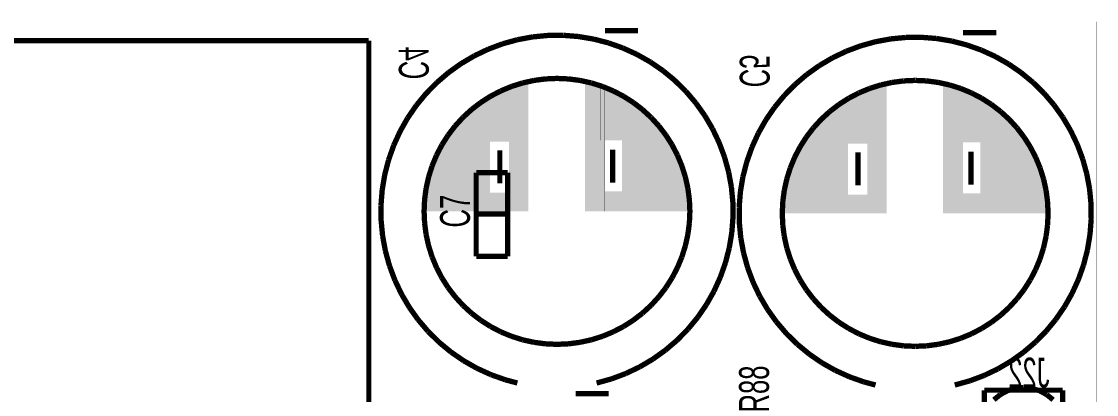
# Model space of a CAD drawing. Extents: x 0 to 105, y 0 to 80.
# Drawn here: x 63.91 to 105, y 65.75 to 80 of the extents above; entities that cross this region are included whole.
import ezdxf
from ezdxf.enums import TextEntityAlignment as Align

# ---------------------------------------------------------------- set-up
doc = ezdxf.new("R2010")
doc.units = 0
for name, color, linetype in [('BOARD_OUTLINE', 2, 'CONTINUOUS'), ('SILKSCREEN_BOTTOM', 6, 'CONTINUOUS'), ('SILKSCREEN_TOP', 4, 'CONTINUOUS')]:
    doc.layers.add(name, color=color, linetype=linetype)

msp = doc.modelspace()

# ---------------------------------------------------------------- linework, layer by layer
at = {"layer": 'BOARD_OUTLINE', "color": 2, "const_width": 0.000001}
for points in [[(105, 80), (0, 80)], [(105, 0), (105, 80)]]:
    msp.add_lwpolyline(points, dxfattribs=at)
at = {"layer": 'SILKSCREEN_BOTTOM', "color": 6}
for points, const_width in [([(87.4776, 79.6544), (86.2076, 79.6544)], 0.2032), ([(57.5862, 79.269), (77.1862, 79.269)], 0.2032), ([(77.1862, 63.119), (77.1862, 79.269)], 0.2), ([(82.864654, 79.304083), (82.298806, 79.14716)], 0.2032), ([(83.442025, 79.411093), (82.864654, 79.304083)], 0.2032), ([(84.026526, 79.467374), (83.442025, 79.411093)], 0.2032), ([(84.613707, 79.472498), (84.026526, 79.467374)], 0.2032), ([(85.199101, 79.426427), (84.613707, 79.472498)], 0.2032), ([(85.778252, 79.32951), (85.199101, 79.426427)], 0.2032), ([(86.346753, 79.182486), (85.778252, 79.32951)], 0.2032), ([(96.555254, 79.227883), (95.989406, 79.07096)], 0.2032), ([(97.132625, 79.334893), (96.555254, 79.227883)], 0.2032), ([(97.717126, 79.391174), (97.132625, 79.334893)], 0.2032), ([(98.304307, 79.396298), (97.717126, 79.391174)], 0.2032), ([(98.889701, 79.350227), (98.304307, 79.396298)], 0.2032), ([(99.468852, 79.25331), (98.889701, 79.350227)], 0.2032), ([(100.037353, 79.106286), (99.468852, 79.25331)], 0.2032), ([(101.1682, 79.5782), (99.8982, 79.5782)], 0.2032), ([(81.748788, 78.941516), (81.218786, 78.688719)], 0.2032), ([(82.298806, 79.14716), (81.748788, 78.941516)], 0.2032), ([(86.900276, 78.986473), (86.346753, 79.182486)], 0.2032), ([(87.434609, 78.742964), (86.900276, 78.986473)], 0.2032), ([(95.439388, 78.865316), (94.909386, 78.612519)], 0.2032), ([(95.989406, 79.07096), (95.439388, 78.865316)], 0.2032), ([(100.590876, 78.910273), (100.037353, 79.106286)], 0.2032), ([(101.125209, 78.666764), (100.590876, 78.910273)], 0.2032), ([(80.712834, 78.39069), (80.234782, 78.049699)], 0.2032), ([(81.218786, 78.688719), (80.712834, 78.39069)], 0.2032), ([(87.945685, 78.453811), (87.434609, 78.742964)], 0.2032), ([(88.429615, 78.121215), (87.945685, 78.453811)], 0.2032), ([(94.909386, 78.612519), (94.403434, 78.31449)], 0.2032), ([(101.636285, 78.377611), (101.125209, 78.666764)], 0.2032), ([(80.234782, 78.049699), (79.788269, 77.66834)], 0.2032), ([(88.882716, 77.747707), (88.429615, 78.121215)], 0.2032), ([(93.925382, 77.973499), (93.478869, 77.59214)], 0.2032), ([(94.403434, 78.31449), (93.925382, 77.973499)], 0.2032), ([(102.120215, 78.045015), (101.636285, 78.377611)], 0.2032), ([(102.573316, 77.671507), (102.120215, 78.045015)], 0.2032), ([(79.788269, 77.66834), (79.376692, 77.249516)], 0.2032), ([(83.063999, 77.652502), (82.641338, 77.519237)], 0.2032), ([(82.55, 77.4192), (83.2866, 77.724)], 0.00127), ([(82.55, 77.4192), (83.2866, 77.724)], 0.00127), ([(82.55, 77.4192), (83.2866, 77.724)], 0.00127), ([(83.496667, 77.748422), (83.063999, 77.652502)], 0.2032), ([(83.2866, 77.724), (83.2866, 72.7456)], 0.00127), ([(83.2866, 77.724), (83.2866, 73.4568)], 0.00127), ([(83.2866, 77.724), (83.2866, 73.4568)], 0.00127), ([(83.936048, 77.806268), (83.496667, 77.748422)], 0.2032), ([(84.3788, 77.825599), (83.936048, 77.806268)], 0.2032), ([(84.821551, 77.806268), (84.3788, 77.825599)], 0.2032), ([(84.3788, 77.825599), (84.3788, 77.825599)], 0.2032), ([(85.260932, 77.748422), (84.821551, 77.806268)], 0.2032), ([(85.6936, 77.652502), (85.260932, 77.748422)], 0.2032), ([(85.4456, 72.7456), (85.4456, 77.6732)], 0.00127), ([(85.4456, 77.6732), (86.2076, 77.47)], 0.00127), ([(85.4456, 72.7456), (85.4456, 77.6732)], 0.00127), ([(85.4456, 77.6732), (86.2076, 77.47)], 0.00127), ([(85.4456, 72.7456), (85.4456, 77.6732)], 0.00127), ([(85.4456, 77.6732), (86.2076, 77.47)], 0.00127), ([(86.116261, 77.519237), (85.6936, 77.652502)], 0.2032), ([(89.30154, 77.33613), (88.882716, 77.747707)], 0.2032), ([(93.478869, 77.59214), (93.067292, 77.173316)], 0.2032), ([(96.754599, 77.576302), (96.331938, 77.443037)], 0.2032), ([(97.187267, 77.672222), (96.754599, 77.576302)], 0.2032), ([(97.626648, 77.730068), (97.187267, 77.672222)], 0.2032), ([(98.0694, 77.749399), (97.626648, 77.730068)], 0.2032), ([(98.512151, 77.730068), (98.0694, 77.749399)], 0.2032), ([(98.0694, 77.749399), (98.0694, 77.749399)], 0.2032), ([(98.951532, 77.672222), (98.512151, 77.730068)], 0.2032), ([(99.3842, 77.576302), (98.951532, 77.672222)], 0.2032), ([(99.806861, 77.443037), (99.3842, 77.576302)], 0.2032), ([(102.99214, 77.25993), (102.573316, 77.671507)], 0.2032), ([(79.376692, 77.249516), (79.003184, 76.796415)], 0.2032), ([(81.661, 77.0382), (82.6262, 77.4954)], 0.00127), ([(81.661, 77.0382), (82.6262, 77.4954)], 0.00127), ([(81.661, 77.0382), (82.6262, 77.4954)], 0.00127), ([(82.231899, 77.349642), (81.8388, 77.145008)], 0.2032), ([(82.641338, 77.519237), (82.231899, 77.349642)], 0.2032), ([(82.55, 73.4568), (82.55, 77.4192)], 0.00127), ([(82.55, 73.4568), (82.55, 77.4192)], 0.00127), ([(82.55, 73.4568), (82.55, 77.4192)], 0.00127), ([(82.6262, 77.4954), (82.6262, 75.4126)], 0.00127), ([(82.6262, 77.4954), (82.6262, 75.4126)], 0.00127), ([(82.6262, 77.4954), (82.6262, 75.4126)], 0.00127), ([(86.5257, 77.349642), (86.116261, 77.519237)], 0.2032), ([(86.0552, 75.4634), (86.0552, 77.5208)], 0.00127), ([(86.0552, 77.5208), (86.9442, 77.1144)], 0.00127), ([(86.0552, 75.4634), (86.0552, 77.5208)], 0.00127), ([(86.0552, 77.5208), (86.9442, 77.1144)], 0.00127), ([(86.0552, 75.4634), (86.0552, 77.5208)], 0.00127), ([(86.0552, 77.5208), (86.9442, 77.1144)], 0.00127), ([(86.2076, 77.47), (86.2076, 73.5076)], 0.00127), ([(86.2076, 77.47), (86.2076, 72.7456)], 0.00127), ([(86.2076, 77.47), (86.2076, 72.7456)], 0.00127), ([(86.918799, 77.145008), (86.5257, 77.349642)], 0.2032), ([(89.682899, 76.889617), (89.30154, 77.33613)], 0.2032), ([(93.067292, 77.173316), (92.693784, 76.720215)], 0.2032), ([(95.3516, 76.962), (96.3168, 77.4192)], 0.00127), ([(95.3516, 76.962), (96.3168, 77.4192)], 0.00127), ([(95.3516, 76.962), (96.3168, 77.4192)], 0.00127), ([(95.922499, 77.273442), (95.5294, 77.068808)], 0.2032), ([(96.331938, 77.443037), (95.922499, 77.273442)], 0.2032), ([(96.2406, 77.343), (96.9772, 77.6478)], 0.00127), ([(96.2406, 77.343), (96.9772, 77.6478)], 0.00127), ([(96.2406, 77.343), (96.9772, 77.6478)], 0.00127), ([(96.2406, 73.3806), (96.2406, 77.343)], 0.00127), ([(96.2406, 73.3806), (96.2406, 77.343)], 0.00127), ([(96.2406, 73.3806), (96.2406, 77.343)], 0.00127), ([(96.3168, 77.4192), (96.3168, 75.3364)], 0.00127), ([(96.3168, 77.4192), (96.3168, 75.3364)], 0.00127), ([(96.3168, 77.4192), (96.3168, 75.3364)], 0.00127), ([(96.9772, 77.6478), (96.9772, 72.6694)], 0.00127), ([(96.9772, 77.6478), (96.9772, 73.3806)], 0.00127), ([(96.9772, 77.6478), (96.9772, 73.3806)], 0.00127), ([(99.1362, 72.6694), (99.1362, 77.597)], 0.00127), ([(99.1362, 77.597), (99.8982, 77.3938)], 0.00127), ([(99.1362, 72.6694), (99.1362, 77.597)], 0.00127), ([(99.1362, 77.597), (99.8982, 77.3938)], 0.00127), ([(99.1362, 72.6694), (99.1362, 77.597)], 0.00127), ([(99.1362, 77.597), (99.8982, 77.3938)], 0.00127), ([(100.2163, 77.273442), (99.806861, 77.443037)], 0.2032), ([(99.7458, 75.3872), (99.7458, 77.4446)], 0.00127), ([(99.7458, 77.4446), (100.6348, 77.0382)], 0.00127), ([(99.7458, 75.3872), (99.7458, 77.4446)], 0.00127), ([(99.7458, 77.4446), (100.6348, 77.0382)], 0.00127), ([(99.7458, 75.3872), (99.7458, 77.4446)], 0.00127), ([(99.7458, 77.4446), (100.6348, 77.0382)], 0.00127), ([(99.8982, 77.3938), (99.8982, 73.4314)], 0.00127), ([(99.8982, 77.3938), (99.8982, 72.6694)], 0.00127), ([(99.8982, 77.3938), (99.8982, 72.6694)], 0.00127), ([(100.609399, 77.068808), (100.2163, 77.273442)], 0.2032), ([(103.373499, 76.813417), (102.99214, 77.25993)], 0.2032), ([(79.003184, 76.796415), (78.670588, 76.312485)], 0.2032), ([(80.6704, 76.1492), (81.8134, 77.1652)], 0.00127), ([(80.6704, 76.1492), (81.8134, 77.1652)], 0.00127), ([(80.6704, 76.1492), (81.8134, 77.1652)], 0.00127), ([(81.465032, 76.906891), (81.113439, 76.637105)], 0.2032), ([(81.8388, 77.145008), (81.465032, 76.906891)], 0.2032), ([(81.661, 75.4126), (81.661, 77.0382)], 0.00127), ([(81.661, 75.4126), (81.661, 77.0382)], 0.00127), ([(81.661, 75.4126), (81.661, 77.0382)], 0.00127), ([(81.8134, 77.1652), (81.8134, 72.7456)], 0.00127), ([(81.8134, 77.1652), (81.8134, 72.7456)], 0.00127), ([(81.8134, 77.1652), (81.8134, 72.7456)], 0.00127), ([(87.292567, 76.906891), (86.918799, 77.145008)], 0.2032), ([(86.868, 72.7456), (86.868, 77.1652)], 0.00127), ([(86.868, 77.1652), (88.2396, 76.0984)], 0.00127), ([(86.868, 72.7456), (86.868, 77.1652)], 0.00127), ([(86.868, 77.1652), (88.2396, 76.0984)], 0.00127), ([(86.868, 72.7456), (86.868, 77.1652)], 0.00127), ([(86.868, 77.1652), (88.2396, 76.0984)], 0.00127), ([(86.9442, 77.1144), (86.9442, 75.4634)], 0.00127), ([(86.9442, 77.1144), (86.9442, 75.4634)], 0.00127), ([(86.9442, 77.1144), (86.9442, 75.4634)], 0.00127), ([(87.64416, 76.637105), (87.292567, 76.906891)], 0.2032), ([(90.02389, 76.411565), (89.682899, 76.889617)], 0.2032), ([(94.361, 76.073), (95.504, 77.089)], 0.00127), ([(94.361, 76.073), (95.504, 77.089)], 0.00127), ([(94.361, 76.073), (95.504, 77.089)], 0.00127), ([(95.155632, 76.830691), (94.804039, 76.560905)], 0.2032), ([(95.5294, 77.068808), (95.155632, 76.830691)], 0.2032), ([(95.3516, 75.3364), (95.3516, 76.962)], 0.00127), ([(95.3516, 75.3364), (95.3516, 76.962)], 0.00127), ([(95.3516, 75.3364), (95.3516, 76.962)], 0.00127), ([(95.504, 77.089), (95.504, 72.6694)], 0.00127), ([(95.504, 77.089), (95.504, 72.6694)], 0.00127), ([(95.504, 77.089), (95.504, 72.6694)], 0.00127), ([(100.983167, 76.830691), (100.609399, 77.068808)], 0.2032), ([(100.5586, 72.6694), (100.5586, 77.089)], 0.00127), ([(100.5586, 77.089), (101.9302, 76.0222)], 0.00127), ([(100.5586, 72.6694), (100.5586, 77.089)], 0.00127), ([(100.5586, 77.089), (101.9302, 76.0222)], 0.00127), ([(100.5586, 72.6694), (100.5586, 77.089)], 0.00127), ([(100.5586, 77.089), (101.9302, 76.0222)], 0.00127), ([(100.6348, 77.0382), (100.6348, 75.3872)], 0.00127), ([(100.6348, 77.0382), (100.6348, 75.3872)], 0.00127), ([(100.6348, 77.0382), (100.6348, 75.3872)], 0.00127), ([(101.33476, 76.560905), (100.983167, 76.830691)], 0.2032), ([(103.71449, 76.335365), (103.373499, 76.813417)], 0.2032), ([(80.786698, 76.337701), (80.487294, 76.01096)], 0.2032), ([(81.113439, 76.637105), (80.786698, 76.337701)], 0.2032), ([(87.970901, 76.337701), (87.64416, 76.637105)], 0.2032), ([(88.270305, 76.01096), (87.970901, 76.337701)], 0.2032), ([(90.321919, 75.905613), (90.02389, 76.411565)], 0.2032), ([(92.693784, 76.720215), (92.361188, 76.236285)], 0.2032), ([(94.804039, 76.560905), (94.477298, 76.261501)], 0.2032), ([(101.661501, 76.261501), (101.33476, 76.560905)], 0.2032), ([(104.012519, 75.829413), (103.71449, 76.335365)], 0.2032), ([(78.670588, 76.312485), (78.381435, 75.801409)], 0.2032), ([(79.9592, 75.2094), (80.6704, 76.1492)], 0.00127), ([(79.9592, 75.2094), (80.6704, 76.1492)], 0.00127), ([(79.9592, 75.2094), (80.6704, 76.1492)], 0.00127), ([(80.487294, 76.01096), (80.217508, 75.659367)], 0.2032), ([(88.540091, 75.659367), (88.270305, 76.01096)], 0.2032), ([(88.2396, 76.0984), (89.154, 74.5236)], 0.00127), ([(88.2396, 76.0984), (89.154, 74.5236)], 0.00127), ([(88.2396, 76.0984), (89.154, 74.5236)], 0.00127), ([(92.361188, 76.236285), (92.072035, 75.725209)], 0.2032), ([(93.6498, 75.1332), (94.361, 76.073)], 0.00127), ([(93.6498, 75.1332), (94.361, 76.073)], 0.00127), ([(93.6498, 75.1332), (94.361, 76.073)], 0.00127), ([(94.177894, 75.93476), (93.908108, 75.583167)], 0.2032), ([(94.477298, 76.261501), (94.177894, 75.93476)], 0.2032), ([(101.960905, 75.93476), (101.661501, 76.261501)], 0.2032), ([(102.230691, 75.583167), (101.960905, 75.93476)], 0.2032), ([(101.9302, 76.0222), (102.8446, 74.4474)], 0.00127), ([(101.9302, 76.0222), (102.8446, 74.4474)], 0.00127), ([(101.9302, 76.0222), (102.8446, 74.4474)], 0.00127), ([(78.381435, 75.801409), (78.137926, 75.267076)], 0.2032), ([(80.217508, 75.659367), (79.979391, 75.285599)], 0.2032), ([(88.778208, 75.285599), (88.540091, 75.659367)], 0.2032), ([(90.574716, 75.375611), (90.321919, 75.905613)], 0.2032), ([(92.072035, 75.725209), (91.828526, 75.190876)], 0.2032), ([(93.908108, 75.583167), (93.669991, 75.209399)], 0.2032), ([(102.468808, 75.209399), (102.230691, 75.583167)], 0.2032), ([(104.265316, 75.299411), (104.012519, 75.829413)], 0.2032), ([(78.137926, 75.267076), (77.941913, 74.713553)], 0.2032), ([(79.502, 74.2442), (79.9592, 75.2094)], 0.00127), ([(79.502, 74.2442), (79.9592, 75.2094)], 0.00127), ([(79.502, 74.2442), (79.9592, 75.2094)], 0.00127), ([(79.979391, 75.285599), (79.774757, 74.8925)], 0.2032), ([(82.6262, 75.4126), (81.661, 75.4126)], 0.00127), ([(82.6262, 75.4126), (81.661, 75.4126)], 0.00127), ([(82.6262, 75.4126), (81.661, 75.4126)], 0.00127), ([(86.9442, 75.4634), (86.0552, 75.4634)], 0.00127), ([(86.9442, 75.4634), (86.0552, 75.4634)], 0.00127), ([(86.9442, 75.4634), (86.0552, 75.4634)], 0.00127), ([(86.5124, 75.1078), (86.5124, 73.8378)], 0.2032), ([(88.982842, 74.8925), (88.778208, 75.285599)], 0.2032), ([(90.78036, 74.825593), (90.574716, 75.375611)], 0.2032), ([(91.828526, 75.190876), (91.632513, 74.637353)], 0.2032), ([(93.669991, 75.209399), (93.465357, 74.8163)], 0.2032), ([(96.3168, 75.3364), (95.3516, 75.3364)], 0.00127), ([(96.3168, 75.3364), (95.3516, 75.3364)], 0.00127), ([(96.3168, 75.3364), (95.3516, 75.3364)], 0.00127), ([(100.6348, 75.3872), (99.7458, 75.3872)], 0.00127), ([(100.6348, 75.3872), (99.7458, 75.3872)], 0.00127), ([(100.6348, 75.3872), (99.7458, 75.3872)], 0.00127), ([(102.673442, 74.8163), (102.468808, 75.209399)], 0.2032), ([(104.47096, 74.749393), (104.265316, 75.299411)], 0.2032), ([(77.941913, 74.713553), (77.794889, 74.145052)], 0.2032), ([(79.774757, 74.8925), (79.605162, 74.483061)], 0.2032), ([(82.1944, 75.0824), (82.1944, 73.8124)], 0.2032), ([(89.152437, 74.483061), (88.982842, 74.8925)], 0.2032), ([(90.937283, 74.259745), (90.78036, 74.825593)], 0.2032), ([(93.1926, 74.168), (93.6498, 75.1332)], 0.00127), ([(93.1926, 74.168), (93.6498, 75.1332)], 0.00127), ([(93.1926, 74.168), (93.6498, 75.1332)], 0.00127), ([(93.465357, 74.8163), (93.295762, 74.406861)], 0.2032), ([(95.885, 75.0062), (95.885, 73.7362)], 0.2032), ([(100.203, 75.0316), (100.203, 73.7616)], 0.2032), ([(102.843037, 74.406861), (102.673442, 74.8163)], 0.2032), ([(104.627883, 74.183545), (104.47096, 74.749393)], 0.2032), ([(79.605162, 74.483061), (79.471897, 74.0604)], 0.2032), ([(89.285702, 74.0604), (89.152437, 74.483061)], 0.2032), ([(89.154, 74.5236), (89.3826, 73.4568)], 0.00127), ([(89.154, 74.5236), (89.3826, 73.4568)], 0.00127), ([(89.154, 74.5236), (89.3826, 73.4568)], 0.00127), ([(91.632513, 74.637353), (91.485489, 74.068852)], 0.2032), ([(93.295762, 74.406861), (93.162497, 73.9842)], 0.2032), ([(102.976302, 73.9842), (102.843037, 74.406861)], 0.2032), ([(102.8446, 74.4474), (103.0732, 73.3806)], 0.00127), ([(102.8446, 74.4474), (103.0732, 73.3806)], 0.00127), ([(102.8446, 74.4474), (103.0732, 73.3806)], 0.00127), ([(77.794889, 74.145052), (77.697972, 73.565901)], 0.2032), ([(79.471897, 74.0604), (79.375977, 73.627732)], 0.2032), ([(79.2988, 72.7456), (79.502, 74.2442)], 0.00127), ([(79.2988, 72.7456), (79.502, 74.2442)], 0.00127), ([(79.2988, 72.7456), (79.502, 74.2442)], 0.00127), ([(89.381622, 73.627732), (89.285702, 74.0604)], 0.2032), ([(91.044293, 73.682374), (90.937283, 74.259745)], 0.2032), ([(91.485489, 74.068852), (91.388572, 73.489701)], 0.2032), ([(93.162497, 73.9842), (93.066577, 73.551532)], 0.2032), ([(92.9894, 72.6694), (93.1926, 74.168)], 0.00127), ([(92.9894, 72.6694), (93.1926, 74.168)], 0.00127), ([(92.9894, 72.6694), (93.1926, 74.168)], 0.00127), ([(103.072222, 73.551532), (102.976302, 73.9842)], 0.2032), ([(104.734893, 73.606174), (104.627883, 74.183545)], 0.2032), ([(77.697972, 73.565901), (77.651901, 72.980507)], 0.2032), ([(79.375977, 73.627732), (79.318131, 73.188351)], 0.2032), ([(89.439468, 73.188351), (89.381622, 73.627732)], 0.2032), ([(91.100574, 73.097873), (91.044293, 73.682374)], 0.2032), ([(91.388572, 73.489701), (91.342501, 72.904307)], 0.2032), ([(93.066577, 73.551532), (93.008731, 73.112151)], 0.2032), ([(103.130068, 73.112151), (103.072222, 73.551532)], 0.2032), ([(104.791174, 73.021673), (104.734893, 73.606174)], 0.2032), ([(79.318131, 73.188351), (79.298801, 72.7456)], 0.2032), ([(81.7626, 72.7456), (81.7626, 73.4568)], 0.00127), ([(81.7626, 73.4568), (82.55, 73.4568)], 0.00127), ([(81.7626, 72.7456), (81.7626, 73.4568)], 0.00127), ([(81.7626, 73.4568), (83.2866, 73.4568)], 0.00127), ([(81.7626, 72.7456), (81.7626, 73.4568)], 0.00127), ([(81.7626, 73.4568), (83.2866, 73.4568)], 0.00127), ([(83.2866, 73.4568), (82.55, 73.4568)], 0.00127), ([(83.2866, 73.4568), (82.55, 73.4568)], 0.00127), ([(83.2866, 73.4568), (83.2866, 72.7456)], 0.00127), ([(83.2866, 73.4568), (83.2866, 72.7456)], 0.00127), ([(86.2076, 73.5076), (86.9442, 73.5076)], 0.00127), ([(86.2076, 72.7456), (86.2076, 73.5076)], 0.00127), ([(86.2076, 73.5076), (86.9442, 73.5076)], 0.00127), ([(86.2076, 72.7456), (86.2076, 73.5076)], 0.00127), ([(86.2076, 73.5076), (86.9442, 73.5076)], 0.00127), ([(86.9442, 73.5076), (86.9442, 72.7456)], 0.00127), ([(86.9442, 73.5076), (86.9442, 72.7456)], 0.00127), ([(86.9442, 73.5076), (86.9442, 72.7456)], 0.00127), ([(89.458799, 72.745599), (89.439468, 73.188351)], 0.2032), ([(89.3826, 73.4568), (89.4588, 72.7456)], 0.00127), ([(89.3826, 73.4568), (89.4588, 72.7456)], 0.00127), ([(89.3826, 73.4568), (89.4588, 72.7456)], 0.00127), ([(91.105698, 72.510692), (91.100574, 73.097873)], 0.2032), ([(93.008731, 73.112151), (92.989401, 72.6694)], 0.2032), ([(95.4532, 72.6694), (95.4532, 73.3806)], 0.00127), ([(95.4532, 73.3806), (96.2406, 73.3806)], 0.00127), ([(95.4532, 72.6694), (95.4532, 73.3806)], 0.00127), ([(95.4532, 73.3806), (96.9772, 73.3806)], 0.00127), ([(95.4532, 72.6694), (95.4532, 73.3806)], 0.00127), ([(95.4532, 73.3806), (96.9772, 73.3806)], 0.00127), ([(96.9772, 73.3806), (96.2406, 73.3806)], 0.00127), ([(96.9772, 73.3806), (96.2406, 73.3806)], 0.00127), ([(96.9772, 73.3806), (96.9772, 72.6694)], 0.00127), ([(96.9772, 73.3806), (96.9772, 72.6694)], 0.00127), ([(99.8982, 73.4314), (100.6348, 73.4314)], 0.00127), ([(99.8982, 72.6694), (99.8982, 73.4314)], 0.00127), ([(99.8982, 73.4314), (100.6348, 73.4314)], 0.00127), ([(99.8982, 72.6694), (99.8982, 73.4314)], 0.00127), ([(99.8982, 73.4314), (100.6348, 73.4314)], 0.00127), ([(100.6348, 73.4314), (100.6348, 72.6694)], 0.00127), ([(100.6348, 73.4314), (100.6348, 72.6694)], 0.00127), ([(100.6348, 73.4314), (100.6348, 72.6694)], 0.00127), ([(103.149399, 72.669399), (103.130068, 73.112151)], 0.2032), ([(103.0732, 73.3806), (103.1494, 72.6694)], 0.00127), ([(103.0732, 73.3806), (103.1494, 72.6694)], 0.00127), ([(103.0732, 73.3806), (103.1494, 72.6694)], 0.00127), ([(77.651901, 72.980507), (77.657025, 72.393326)], 0.2032), ([(79.298801, 72.7456), (79.318131, 72.302848)], 0.2032), ([(81.8134, 72.7456), (79.2988, 72.7456)], 0.00127), ([(81.8134, 72.7456), (79.2988, 72.7456)], 0.00127), ([(81.8134, 72.7456), (79.2988, 72.7456)], 0.00127), ([(83.2866, 72.7456), (81.7626, 72.7456)], 0.00127), ([(83.2866, 72.7456), (81.7626, 72.7456)], 0.00127), ([(83.2866, 72.7456), (81.7626, 72.7456)], 0.00127), ([(86.9442, 72.7456), (85.4456, 72.7456)], 0.00127), ([(86.2076, 72.7456), (85.4456, 72.7456)], 0.00127), ([(86.2076, 72.7456), (85.4456, 72.7456)], 0.00127), ([(86.9442, 72.7456), (86.2076, 72.7456)], 0.00127), ([(86.9442, 72.7456), (86.2076, 72.7456)], 0.00127), ([(89.4588, 72.7456), (86.868, 72.7456)], 0.00127), ([(89.4588, 72.7456), (86.868, 72.7456)], 0.00127), ([(89.4588, 72.7456), (86.868, 72.7456)], 0.00127), ([(89.439468, 72.302848), (89.458799, 72.745599)], 0.2032), ([(91.342501, 72.904307), (91.347625, 72.317126)], 0.2032), ([(92.989401, 72.6694), (93.008731, 72.226648)], 0.2032), ([(103.130068, 72.226648), (103.149399, 72.669399)], 0.2032), ([(104.796298, 72.434492), (104.791174, 73.021673)], 0.2032), ([(77.657025, 72.393326), (77.713306, 71.808825)], 0.2032), ([(79.318131, 72.302848), (79.375977, 71.863467)], 0.2032), ([(89.381622, 71.863467), (89.439468, 72.302848)], 0.2032), ([(91.059627, 71.925298), (91.105698, 72.510692)], 0.2032), ([(91.347625, 72.317126), (91.403906, 71.732625)], 0.2032), ([(93.008731, 72.226648), (93.066577, 71.787267)], 0.2032), ([(95.504, 72.6694), (92.9894, 72.6694)], 0.00127), ([(95.504, 72.6694), (92.9894, 72.6694)], 0.00127), ([(95.504, 72.6694), (92.9894, 72.6694)], 0.00127), ([(96.9772, 72.6694), (95.4532, 72.6694)], 0.00127), ([(96.9772, 72.6694), (95.4532, 72.6694)], 0.00127), ([(96.9772, 72.6694), (95.4532, 72.6694)], 0.00127), ([(100.6348, 72.6694), (99.1362, 72.6694)], 0.00127), ([(99.8982, 72.6694), (99.1362, 72.6694)], 0.00127), ([(99.8982, 72.6694), (99.1362, 72.6694)], 0.00127), ([(100.6348, 72.6694), (99.8982, 72.6694)], 0.00127), ([(100.6348, 72.6694), (99.8982, 72.6694)], 0.00127), ([(103.1494, 72.6694), (100.5586, 72.6694)], 0.00127), ([(103.1494, 72.6694), (100.5586, 72.6694)], 0.00127), ([(103.1494, 72.6694), (100.5586, 72.6694)], 0.00127), ([(103.072222, 71.787267), (103.130068, 72.226648)], 0.2032), ([(104.750227, 71.849098), (104.796298, 72.434492)], 0.2032), ([(77.713306, 71.808825), (77.820316, 71.231454)], 0.2032), ([(79.375977, 71.863467), (79.471897, 71.430799)], 0.2032), ([(89.285702, 71.430799), (89.381622, 71.863467)], 0.2032), ([(90.96271, 71.346147), (91.059627, 71.925298)], 0.2032), ([(104.65331, 71.269947), (104.750227, 71.849098)], 0.2032), ([(79.471897, 71.430799), (79.605162, 71.008138)], 0.2032), ([(89.152437, 71.008138), (89.285702, 71.430799)], 0.2032), ([(91.403906, 71.732625), (91.510916, 71.155254)], 0.2032), ([(93.066577, 71.787267), (93.162497, 71.354599)], 0.2032), ([(102.976302, 71.354599), (103.072222, 71.787267)], 0.2032), ([(77.820316, 71.231454), (77.977239, 70.665606)], 0.2032), ([(79.605162, 71.008138), (79.774757, 70.598699)], 0.2032), ([(88.982842, 70.598699), (89.152437, 71.008138)], 0.2032), ([(90.815686, 70.777646), (90.96271, 71.346147)], 0.2032), ([(91.510916, 71.155254), (91.667839, 70.589406)], 0.2032), ([(93.162497, 71.354599), (93.295762, 70.931938)], 0.2032), ([(102.843037, 70.931938), (102.976302, 71.354599)], 0.2032), ([(104.506286, 70.701446), (104.65331, 71.269947)], 0.2032), ([(77.977239, 70.665606), (78.182883, 70.115588)], 0.2032), ([(79.774757, 70.598699), (79.979391, 70.2056)], 0.2032), ([(88.778208, 70.2056), (88.982842, 70.598699)], 0.2032), ([(90.619673, 70.224123), (90.815686, 70.777646)], 0.2032), ([(91.667839, 70.589406), (91.873483, 70.039388)], 0.2032), ([(93.295762, 70.931938), (93.465357, 70.522499)], 0.2032), ([(102.673442, 70.522499), (102.843037, 70.931938)], 0.2032), ([(104.310273, 70.147923), (104.506286, 70.701446)], 0.2032), ([(79.979391, 70.2056), (80.217508, 69.831832)], 0.2032), ([(88.540091, 69.831832), (88.778208, 70.2056)], 0.2032), ([(90.376164, 69.68979), (90.619673, 70.224123)], 0.2032), ([(93.465357, 70.522499), (93.669991, 70.1294)], 0.2032), ([(102.468808, 70.1294), (102.673442, 70.522499)], 0.2032), ([(78.182883, 70.115588), (78.43568, 69.585586)], 0.2032), ([(80.217508, 69.831832), (80.487294, 69.480239)], 0.2032), ([(88.270305, 69.480239), (88.540091, 69.831832)], 0.2032), ([(91.873483, 70.039388), (92.12628, 69.509386)], 0.2032), ([(93.669991, 70.1294), (93.908108, 69.755632)], 0.2032), ([(93.908108, 69.755632), (94.177894, 69.404039)], 0.2032), ([(101.960905, 69.404039), (102.230691, 69.755632)], 0.2032), ([(102.230691, 69.755632), (102.468808, 70.1294)], 0.2032), ([(104.066764, 69.61359), (104.310273, 70.147923)], 0.2032), ([(78.43568, 69.585586), (78.733709, 69.079634)], 0.2032), ([(80.487294, 69.480239), (80.786698, 69.153498)], 0.2032), ([(87.970901, 69.153498), (88.270305, 69.480239)], 0.2032), ([(90.087011, 69.178714), (90.376164, 69.68979)], 0.2032), ([(92.12628, 69.509386), (92.424309, 69.003434)], 0.2032), ([(94.177894, 69.404039), (94.477298, 69.077298)], 0.2032), ([(101.661501, 69.077298), (101.960905, 69.404039)], 0.2032), ([(103.777611, 69.102514), (104.066764, 69.61359)], 0.2032), ([(78.733709, 69.079634), (79.0747, 68.601582)], 0.2032), ([(80.786698, 69.153498), (81.113439, 68.854094)], 0.2032), ([(87.64416, 68.854094), (87.970901, 69.153498)], 0.2032), ([(89.754415, 68.694784), (90.087011, 69.178714)], 0.2032), ([(92.424309, 69.003434), (92.7653, 68.525382)], 0.2032), ([(94.477298, 69.077298), (94.804039, 68.777894)], 0.2032), ([(101.33476, 68.777894), (101.661501, 69.077298)], 0.2032), ([(103.445015, 68.618584), (103.777611, 69.102514)], 0.2032), ([(79.0747, 68.601582), (79.456059, 68.155069)], 0.2032), ([(81.113439, 68.854094), (81.465032, 68.584308)], 0.2032), ([(81.465032, 68.584308), (81.8388, 68.346191)], 0.2032), ([(86.918799, 68.346191), (87.292567, 68.584308)], 0.2032), ([(87.292567, 68.584308), (87.64416, 68.854094)], 0.2032), ([(89.380907, 68.241683), (89.754415, 68.694784)], 0.2032), ([(92.7653, 68.525382), (93.146659, 68.078869)], 0.2032), ([(94.804039, 68.777894), (95.155632, 68.508108)], 0.2032), ([(100.983167, 68.508108), (101.33476, 68.777894)], 0.2032), ([(103.071507, 68.165483), (103.445015, 68.618584)], 0.2032), ([(79.456059, 68.155069), (79.874883, 67.743492)], 0.2032), ([(81.8388, 68.346191), (82.231899, 68.141557)], 0.2032), ([(82.231899, 68.141557), (82.641338, 67.971962)], 0.2032), ([(86.116261, 67.971962), (86.5257, 68.141557)], 0.2032), ([(86.5257, 68.141557), (86.918799, 68.346191)], 0.2032), ([(88.96933, 67.822859), (89.380907, 68.241683)], 0.2032), ([(95.155632, 68.508108), (95.5294, 68.269991)], 0.2032), ([(95.5294, 68.269991), (95.922499, 68.065357)], 0.2032), ([(100.2163, 68.065357), (100.609399, 68.269991)], 0.2032), ([(100.609399, 68.269991), (100.983167, 68.508108)], 0.2032), ([(102.65993, 67.746659), (103.071507, 68.165483)], 0.2032), ([(79.874883, 67.743492), (80.327984, 67.369984)], 0.2032), ([(82.641338, 67.971962), (83.063999, 67.838697)], 0.2032), ([(83.063999, 67.838697), (83.496667, 67.742777)], 0.2032), ([(83.496667, 67.742777), (83.936048, 67.684931)], 0.2032), ([(84.821551, 67.684931), (85.260932, 67.742777)], 0.2032), ([(85.260932, 67.742777), (85.6936, 67.838697)], 0.2032), ([(85.6936, 67.838697), (86.116261, 67.971962)], 0.2032), ([(88.522817, 67.4415), (88.96933, 67.822859)], 0.2032), ([(93.146659, 68.078869), (93.565483, 67.667292)], 0.2032), ([(95.922499, 68.065357), (96.331938, 67.895762)], 0.2032), ([(96.331938, 67.895762), (96.754599, 67.762497)], 0.2032), ([(96.754599, 67.762497), (97.187267, 67.666577)], 0.2032), ([(98.951532, 67.666577), (99.3842, 67.762497)], 0.2032), ([(99.3842, 67.762497), (99.806861, 67.895762)], 0.2032), ([(99.806861, 67.895762), (100.2163, 68.065357)], 0.2032), ([(102.213417, 67.3653), (102.65993, 67.746659)], 0.2032), ([(80.327984, 67.369984), (80.811914, 67.037388)], 0.2032), ([(83.936048, 67.684931), (84.378799, 67.665601)], 0.2032), ([(84.378799, 67.665601), (84.821551, 67.684931)], 0.2032), ([(88.044765, 67.100509), (88.522817, 67.4415)], 0.2032), ([(93.565483, 67.667292), (94.018584, 67.293784)], 0.2032), ([(94.018584, 67.293784), (94.502514, 66.961188)], 0.2032), ([(97.187267, 67.666577), (97.626648, 67.608731)], 0.2032), ([(97.626648, 67.608731), (98.069399, 67.589401)], 0.2032), ([(98.069399, 67.589401), (98.512151, 67.608731)], 0.2032), ([(98.512151, 67.608731), (98.951532, 67.666577)], 0.2032), ([(101.735365, 67.024309), (102.213417, 67.3653)], 0.2032), ([(80.811914, 67.037388), (81.32299, 66.748235)], 0.2032), ([(87.538813, 66.80248), (88.044765, 67.100509)], 0.2032), ([(94.502514, 66.961188), (95.01359, 66.672035)], 0.2032), ([(101.229413, 66.72628), (101.735365, 67.024309)], 0.2032), ([(81.32299, 66.748235), (81.857323, 66.504726)], 0.2032), ([(81.857323, 66.504726), (82.410846, 66.308713)], 0.2032), ([(86.458793, 66.344039), (87.008811, 66.549683)], 0.2032), ([(87.008811, 66.549683), (87.538813, 66.80248)], 0.2032), ([(95.01359, 66.672035), (95.547923, 66.428526)], 0.2032), ([(100.149393, 66.267839), (100.699411, 66.473483)], 0.2032), ([(100.699411, 66.473483), (101.229413, 66.72628)], 0.2032), ([(82.410846, 66.308713), (82.864654, 66.187116)], 0.2032), ([(85.892945, 66.187116), (86.458793, 66.344039)], 0.2032), ([(95.547923, 66.428526), (96.101446, 66.232513)], 0.2032), ([(96.101446, 66.232513), (96.555254, 66.110916)], 0.2032), ([(99.583545, 66.110916), (100.149393, 66.267839)], 0.2032), ([(86.36, 65.786), (85.09, 65.786)], 0.2032), ([(100.7096, 62.9144), (100.7096, 65.9144)], 0.2032), ([(100.7096, 65.9144), (103.7096, 65.9144)], 0.2032), ([(101.320688, 65.744751), (101.078229, 65.545771)], 0.2), ([(101.597307, 65.892607), (101.320688, 65.744751)], 0.2), ([(101.897456, 65.983656), (101.597307, 65.892607)], 0.2), ([(102.2096, 66.0144), (101.897456, 65.983656)], 0.2), ([(102.521744, 65.983656), (102.2096, 66.0144)], 0.2), ([(102.821893, 65.892607), (102.521744, 65.983656)], 0.2), ([(103.098512, 65.744751), (102.821893, 65.892607)], 0.2), ([(103.340971, 65.545771), (103.098512, 65.744751)], 0.2), ([(103.7096, 65.9144), (103.7096, 62.9144)], 0.2032)]:
    msp.add_lwpolyline(points, dxfattribs=dict(at, const_width=const_width))
for points in [[(83.2866, 73.4568), (82.55, 73.4568), (83.2866, 77.724), (82.55, 77.4192)], [(86.2076, 72.7456), (85.4456, 72.7456), (86.2076, 77.47), (85.4456, 77.6732)], [(82.6262, 75.4126), (81.661, 75.4126), (82.6262, 77.4954), (81.661, 77.0382)], [(86.9442, 75.4634), (86.0552, 75.4634), (86.9442, 77.1144), (86.0552, 77.5208)], [(96.3168, 75.3364), (95.3516, 75.3364), (96.3168, 77.4192), (95.3516, 76.962)], [(96.9772, 73.3806), (96.2406, 73.3806), (96.9772, 77.6478), (96.2406, 77.343)], [(99.8982, 72.6694), (99.1362, 72.6694), (99.8982, 77.3938), (99.1362, 77.597)], [(100.6348, 75.3872), (99.7458, 75.3872), (100.6348, 77.0382), (99.7458, 77.4446)], [(79.502, 74.2442), (81.8134, 77.1652), (79.2988, 72.7456), (81.8134, 72.7456)], [(79.502, 74.2442), (79.9592, 75.2094), (81.8134, 77.1652), (80.6704, 76.1492)], [(89.4588, 72.7456), (86.868, 72.7456), (88.2396, 76.0984), (86.868, 77.1652)], [(93.1926, 74.168), (95.504, 77.089), (92.9894, 72.6694), (95.504, 72.6694)], [(93.1926, 74.168), (93.6498, 75.1332), (95.504, 77.089), (94.361, 76.073)], [(103.1494, 72.6694), (100.5586, 72.6694), (101.9302, 76.0222), (100.5586, 77.089)], [(89.4588, 72.7456), (88.2396, 76.0984), (89.3826, 73.4568), (89.154, 74.5236)], [(103.1494, 72.6694), (101.9302, 76.0222), (103.0732, 73.3806), (102.8446, 74.4474)], [(83.2866, 73.4568), (83.2866, 72.7456), (81.7626, 73.4568), (81.7626, 72.7456)], [(86.2076, 72.7456), (86.2076, 73.5076), (86.9442, 72.7456), (86.9442, 73.5076)], [(96.9772, 73.3806), (96.9772, 72.6694), (95.4532, 73.3806), (95.4532, 72.6694)], [(99.8982, 72.6694), (99.8982, 73.4314), (100.6348, 72.6694), (100.6348, 73.4314)]]:
    msp.add_solid(points, dxfattribs=at)
at = {"layer": 'SILKSCREEN_TOP', "color": 4, "const_width": 0.2032}
for points in [[(81.2896, 74.2288), (81.2896, 71.0288)], [(82.4896, 74.2288), (81.2896, 74.2288)], [(82.4896, 71.0288), (82.4896, 74.2288)], [(81.3054, 72.644), (82.4738, 72.644)], [(81.2896, 71.0288), (82.4896, 71.0288)]]:
    msp.add_lwpolyline(points, dxfattribs=at)

# ---------------------------------------------------------------- texts
at = {"layer": 'SILKSCREEN_BOTTOM', "text_generation_flag": 2, "width": 0.64}
for s, p in [('C4', (78.9051, 78.41488)), ('C5', (91.9353, 78.11008))]:
    msp.add_text(s, height=1.143, rotation=270, dxfattribs=at).set_placement(p, align=Align.MIDDLE_CENTER)
msp.add_text('J22', height=1.143, dxfattribs=at).set_placement((102.41788, 66.5861), align=Align.MIDDLE_CENTER)
at = {"layer": 'SILKSCREEN_TOP', "width": 0.64}
for s, p in [('C7', (80.4814, 72.7526)), ('R88', (91.9099, 65.95872))]:
    msp.add_text(s, height=1.143, rotation=90, dxfattribs=at).set_placement(p, align=Align.MIDDLE_CENTER)

doc.saveas('drawing.dxf')
